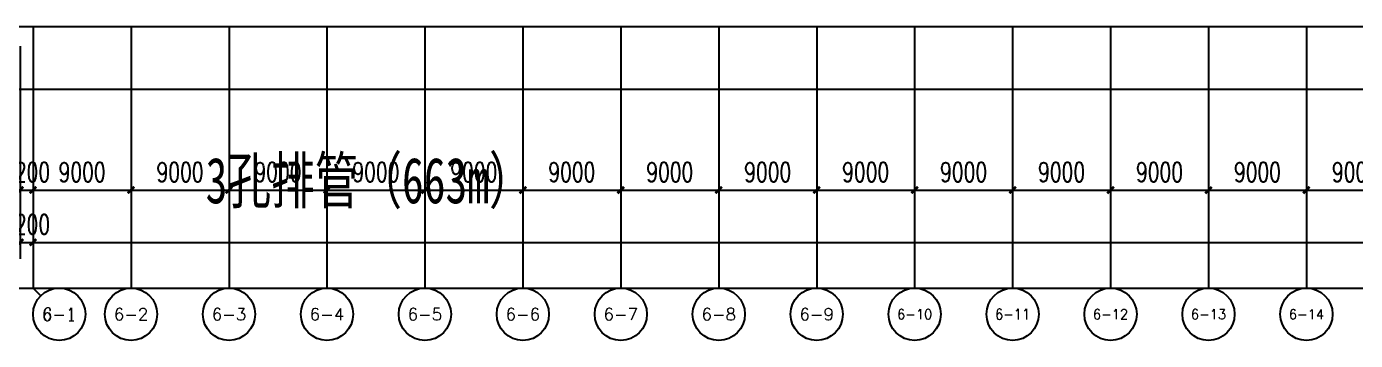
# Model space of a CAD drawing. Header units: millimetres. Extents: x 1218 to 2690, y 1163 to 1758.
# Drawn here: x 2083 to 2205.1, y 1307.3 to 1336.1 of the extents above; entities that cross this region are included whole.
import ezdxf
from ezdxf.enums import TextEntityAlignment as Align

# ---------------------------------------------------------------- set-up
doc = ezdxf.new("R2010")
doc.units = ezdxf.units.MM
for name, color, linetype in [('AXIS', 3, 'Continuous'), ('AXIS_TEXT', 7, 'Continuous'), ('PUB_DIM', 3, 'Continuous'), ('WALL', 9, 'Continuous'), ('文字', 7, 'Continuous'), ('电缆通道', 7, 'ByLayer')]:
    doc.layers.add(name, color=color, linetype=linetype)
doc.styles.add('_TCH_AXIS', font='COMPLEX', dxfattribs={"bigfont": 'GBCBIG'})
doc.styles.add('_TCH_DIM_T3', font='SIMPLEX', dxfattribs={"width": 0.705882, "bigfont": 'GBCBIG'})
doc.styles.add('COMPLEX', font='COMPLEX')
doc.styles.add('宋体', font='', dxfattribs={"width": 0.7, "height": 100})
doc.styles.get('宋体').set_extended_font_data('SimSun')
doc.dimstyles.new('_TCH_ARCH&&600', dxfattribs={"dimtxt": 1785, "dimasz": 600, "dimexe": 1500, "dimexo": 1800, "dimgap": 757.5, "dimtad": 1, "dimdec": 0, "dimtxsty": '_TCH_DIM_T3', "dimblk": 'ARCHTICK', "dimcen": 2.5, "dimclrt": 7, "dimazin": 2, "dimtfac": 1, "dimtdec": 0, "dimtix": 1, "dimtmove": 2, "dimatfit": 3})

# ---------------------------------------------------------------- blocks, each defined once
blk = doc.blocks.new('_ArchTick')
at = {"color": 0, "linetype": 'ByBlock', "const_width": 0.4}
blk.add_lwpolyline([(-0.5, -0.5), (0.5, 0.5)], dxfattribs=at)
blk = doc.blocks.new('*D368')
at = {"layer": 'AXIS', "color": 0, "lineweight": -2, "transparency": 16777216}
for p, q in [((876160, 1863304), (876160, 1843804)), ((1182160, 1863304), (1182160, 1843804)), ((876160, 1845304), (1182160, 1845304))]:
    blk.add_line(p, q, dxfattribs=at)
at = {"layer": 'Defpoints', "color": 0, "transparency": 16777216}
for p in [(876160, 1865104), (1182160, 1865104), (1182160, 1845304)]:
    blk.add_point(p, dxfattribs=at)
at = {"layer": 'AXIS', "color": 0, "lineweight": -2, "transparency": 16777216, "xscale": 600, "yscale": 600, "zscale": 600, "rotation": 180}
blk.add_blockref('_ArchTick', (876160, 1845304), dxfattribs=at)
at = {"layer": 'AXIS', "color": 0, "lineweight": -2, "transparency": 16777216, "xscale": 600, "yscale": 600, "zscale": 600}
blk.add_blockref('_ArchTick', (1182160, 1845304), dxfattribs=at)
at = {"layer": 'AXIS', "color": 7, "transparency": 16777216, "insert": (1029160, 1846954), "char_height": 1785, "attachment_point": 5, "style": '_TCH_DIM_T3'}
blk.add_mtext('\\A1;306000', dxfattribs=at)
blk = doc.blocks.new('*D369')
at = {"layer": 'AXIS', "color": 0, "lineweight": -2, "transparency": 16777216}
for p, q in [((876160, 1863304), (876160, 1848604)), ((885160, 1863304), (885160, 1848604)), ((876160, 1850104), (885160, 1850104))]:
    blk.add_line(p, q, dxfattribs=at)
at = {"layer": 'Defpoints', "color": 0, "transparency": 16777216}
for p in [(876160, 1865104), (885160, 1865104), (885160, 1850104)]:
    blk.add_point(p, dxfattribs=at)
at = {"layer": 'AXIS', "color": 0, "lineweight": -2, "transparency": 16777216, "xscale": 600, "yscale": 600, "zscale": 600, "rotation": 180}
blk.add_blockref('_ArchTick', (876160, 1850104), dxfattribs=at)
at = {"layer": 'AXIS', "color": 0, "lineweight": -2, "transparency": 16777216, "xscale": 600, "yscale": 600, "zscale": 600}
blk.add_blockref('_ArchTick', (885160, 1850104), dxfattribs=at)
at = {"layer": 'AXIS', "color": 7, "transparency": 16777216, "insert": (880660, 1851754), "char_height": 1785, "attachment_point": 5, "style": '_TCH_DIM_T3'}
blk.add_mtext('\\A1;9000', dxfattribs=at)
blk = doc.blocks.new('*D370')
at = {"layer": 'AXIS', "color": 0, "lineweight": -2, "transparency": 16777216}
for p, q in [((885160, 1863304), (885160, 1848604)), ((894160, 1863304), (894160, 1848604)), ((885160, 1850104), (894160, 1850104))]:
    blk.add_line(p, q, dxfattribs=at)
at = {"layer": 'Defpoints', "color": 0, "transparency": 16777216}
for p in [(885160, 1865104), (894160, 1865104), (894160, 1850104)]:
    blk.add_point(p, dxfattribs=at)
at = {"layer": 'AXIS', "color": 0, "lineweight": -2, "transparency": 16777216, "xscale": 600, "yscale": 600, "zscale": 600, "rotation": 180}
blk.add_blockref('_ArchTick', (885160, 1850104), dxfattribs=at)
at = {"layer": 'AXIS', "color": 0, "lineweight": -2, "transparency": 16777216, "xscale": 600, "yscale": 600, "zscale": 600}
blk.add_blockref('_ArchTick', (894160, 1850104), dxfattribs=at)
at = {"layer": 'AXIS', "color": 7, "transparency": 16777216, "insert": (889660, 1851754), "char_height": 1785, "attachment_point": 5, "style": '_TCH_DIM_T3'}
blk.add_mtext('\\A1;9000', dxfattribs=at)
blk = doc.blocks.new('*D371')
at = {"layer": 'AXIS', "color": 0, "lineweight": -2, "transparency": 16777216}
for p, q in [((894160, 1863304), (894160, 1848604)), ((903160, 1863304), (903160, 1848604)), ((894160, 1850104), (903160, 1850104))]:
    blk.add_line(p, q, dxfattribs=at)
at = {"layer": 'Defpoints', "color": 0, "transparency": 16777216}
for p in [(894160, 1865104), (903160, 1865104), (903160, 1850104)]:
    blk.add_point(p, dxfattribs=at)
at = {"layer": 'AXIS', "color": 0, "lineweight": -2, "transparency": 16777216, "xscale": 600, "yscale": 600, "zscale": 600, "rotation": 180}
blk.add_blockref('_ArchTick', (894160, 1850104), dxfattribs=at)
at = {"layer": 'AXIS', "color": 0, "lineweight": -2, "transparency": 16777216, "xscale": 600, "yscale": 600, "zscale": 600}
blk.add_blockref('_ArchTick', (903160, 1850104), dxfattribs=at)
at = {"layer": 'AXIS', "color": 7, "transparency": 16777216, "insert": (898660, 1851754), "char_height": 1785, "attachment_point": 5, "style": '_TCH_DIM_T3'}
blk.add_mtext('\\A1;9000', dxfattribs=at)
blk = doc.blocks.new('*D372')
at = {"layer": 'AXIS', "color": 0, "lineweight": -2, "transparency": 16777216}
for p, q in [((903160, 1863304), (903160, 1848604)), ((912160, 1863304), (912160, 1848604)), ((903160, 1850104), (912160, 1850104))]:
    blk.add_line(p, q, dxfattribs=at)
at = {"layer": 'Defpoints', "color": 0, "transparency": 16777216}
for p in [(903160, 1865104), (912160, 1865104), (912160, 1850104)]:
    blk.add_point(p, dxfattribs=at)
at = {"layer": 'AXIS', "color": 0, "lineweight": -2, "transparency": 16777216, "xscale": 600, "yscale": 600, "zscale": 600, "rotation": 180}
blk.add_blockref('_ArchTick', (903160, 1850104), dxfattribs=at)
at = {"layer": 'AXIS', "color": 0, "lineweight": -2, "transparency": 16777216, "xscale": 600, "yscale": 600, "zscale": 600}
blk.add_blockref('_ArchTick', (912160, 1850104), dxfattribs=at)
at = {"layer": 'AXIS', "color": 7, "transparency": 16777216, "insert": (907660, 1851754), "char_height": 1785, "attachment_point": 5, "style": '_TCH_DIM_T3'}
blk.add_mtext('\\A1;9000', dxfattribs=at)
blk = doc.blocks.new('*D373')
at = {"layer": 'AXIS', "color": 0, "lineweight": -2, "transparency": 16777216}
for p, q in [((912160, 1863304), (912160, 1848604)), ((921160, 1863304), (921160, 1848604)), ((912160, 1850104), (921160, 1850104))]:
    blk.add_line(p, q, dxfattribs=at)
at = {"layer": 'Defpoints', "color": 0, "transparency": 16777216}
for p in [(912160, 1865104), (921160, 1865104), (921160, 1850104)]:
    blk.add_point(p, dxfattribs=at)
at = {"layer": 'AXIS', "color": 0, "lineweight": -2, "transparency": 16777216, "xscale": 600, "yscale": 600, "zscale": 600, "rotation": 180}
blk.add_blockref('_ArchTick', (912160, 1850104), dxfattribs=at)
at = {"layer": 'AXIS', "color": 0, "lineweight": -2, "transparency": 16777216, "xscale": 600, "yscale": 600, "zscale": 600}
blk.add_blockref('_ArchTick', (921160, 1850104), dxfattribs=at)
at = {"layer": 'AXIS', "color": 7, "transparency": 16777216, "insert": (916660, 1851754), "char_height": 1785, "attachment_point": 5, "style": '_TCH_DIM_T3'}
blk.add_mtext('\\A1;9000', dxfattribs=at)
blk = doc.blocks.new('*D374')
at = {"layer": 'AXIS', "color": 0, "lineweight": -2, "transparency": 16777216}
for p, q in [((921160, 1863304), (921160, 1848604)), ((930160, 1863304), (930160, 1848604)), ((921160, 1850104), (930160, 1850104))]:
    blk.add_line(p, q, dxfattribs=at)
at = {"layer": 'Defpoints', "color": 0, "transparency": 16777216}
for p in [(921160, 1865104), (930160, 1865104), (930160, 1850104)]:
    blk.add_point(p, dxfattribs=at)
at = {"layer": 'AXIS', "color": 0, "lineweight": -2, "transparency": 16777216, "xscale": 600, "yscale": 600, "zscale": 600, "rotation": 180}
blk.add_blockref('_ArchTick', (921160, 1850104), dxfattribs=at)
at = {"layer": 'AXIS', "color": 0, "lineweight": -2, "transparency": 16777216, "xscale": 600, "yscale": 600, "zscale": 600}
blk.add_blockref('_ArchTick', (930160, 1850104), dxfattribs=at)
at = {"layer": 'AXIS', "color": 7, "transparency": 16777216, "insert": (925660, 1851754), "char_height": 1785, "attachment_point": 5, "style": '_TCH_DIM_T3'}
blk.add_mtext('\\A1;9000', dxfattribs=at)
blk = doc.blocks.new('*D375')
at = {"layer": 'AXIS', "color": 0, "lineweight": -2, "transparency": 16777216}
for p, q in [((930160, 1863304), (930160, 1848604)), ((939160, 1863304), (939160, 1848604)), ((930160, 1850104), (939160, 1850104))]:
    blk.add_line(p, q, dxfattribs=at)
at = {"layer": 'Defpoints', "color": 0, "transparency": 16777216}
for p in [(930160, 1865104), (939160, 1865104), (939160, 1850104)]:
    blk.add_point(p, dxfattribs=at)
at = {"layer": 'AXIS', "color": 0, "lineweight": -2, "transparency": 16777216, "xscale": 600, "yscale": 600, "zscale": 600, "rotation": 180}
blk.add_blockref('_ArchTick', (930160, 1850104), dxfattribs=at)
at = {"layer": 'AXIS', "color": 0, "lineweight": -2, "transparency": 16777216, "xscale": 600, "yscale": 600, "zscale": 600}
blk.add_blockref('_ArchTick', (939160, 1850104), dxfattribs=at)
at = {"layer": 'AXIS', "color": 7, "transparency": 16777216, "insert": (934660, 1851754), "char_height": 1785, "attachment_point": 5, "style": '_TCH_DIM_T3'}
blk.add_mtext('\\A1;9000', dxfattribs=at)
blk = doc.blocks.new('*D44')
at = {"layer": 'AXIS', "color": 0, "lineweight": -2, "transparency": 16777216}
for p, q in [((939160, 1863304), (939160, 1848604)), ((948160, 1863304), (948160, 1848604)), ((939160, 1850104), (948160, 1850104))]:
    blk.add_line(p, q, dxfattribs=at)
at = {"layer": 'Defpoints', "color": 0, "transparency": 16777216}
for p in [(939160, 1865104), (948160, 1865104), (948160, 1850104)]:
    blk.add_point(p, dxfattribs=at)
at = {"layer": 'AXIS', "color": 0, "lineweight": -2, "transparency": 16777216, "xscale": 600, "yscale": 600, "zscale": 600, "rotation": 180}
blk.add_blockref('_ArchTick', (939160, 1850104), dxfattribs=at)
at = {"layer": 'AXIS', "color": 0, "lineweight": -2, "transparency": 16777216, "xscale": 600, "yscale": 600, "zscale": 600}
blk.add_blockref('_ArchTick', (948160, 1850104), dxfattribs=at)
at = {"layer": 'AXIS', "color": 7, "transparency": 16777216, "insert": (943660, 1851754), "char_height": 1785, "attachment_point": 5, "style": '_TCH_DIM_T3'}
blk.add_mtext('\\A1;9000', dxfattribs=at)
blk = doc.blocks.new('*D45')
at = {"layer": 'AXIS', "color": 0, "lineweight": -2, "transparency": 16777216}
for p, q in [((948160, 1863304), (948160, 1848604)), ((957160, 1863304), (957160, 1848604)), ((948160, 1850104), (957160, 1850104))]:
    blk.add_line(p, q, dxfattribs=at)
at = {"layer": 'Defpoints', "color": 0, "transparency": 16777216}
for p in [(948160, 1865104), (957160, 1865104), (957160, 1850104)]:
    blk.add_point(p, dxfattribs=at)
at = {"layer": 'AXIS', "color": 0, "lineweight": -2, "transparency": 16777216, "xscale": 600, "yscale": 600, "zscale": 600, "rotation": 180}
blk.add_blockref('_ArchTick', (948160, 1850104), dxfattribs=at)
at = {"layer": 'AXIS', "color": 0, "lineweight": -2, "transparency": 16777216, "xscale": 600, "yscale": 600, "zscale": 600}
blk.add_blockref('_ArchTick', (957160, 1850104), dxfattribs=at)
at = {"layer": 'AXIS', "color": 7, "transparency": 16777216, "insert": (952660, 1851754), "char_height": 1785, "attachment_point": 5, "style": '_TCH_DIM_T3'}
blk.add_mtext('\\A1;9000', dxfattribs=at)
blk = doc.blocks.new('*D46')
at = {"layer": 'AXIS', "color": 0, "lineweight": -2, "transparency": 16777216}
for p, q in [((957160, 1863304), (957160, 1848604)), ((966160, 1863304), (966160, 1848604)), ((957160, 1850104), (966160, 1850104))]:
    blk.add_line(p, q, dxfattribs=at)
at = {"layer": 'Defpoints', "color": 0, "transparency": 16777216}
for p in [(957160, 1865104), (966160, 1865104), (966160, 1850104)]:
    blk.add_point(p, dxfattribs=at)
at = {"layer": 'AXIS', "color": 0, "lineweight": -2, "transparency": 16777216, "xscale": 600, "yscale": 600, "zscale": 600, "rotation": 180}
blk.add_blockref('_ArchTick', (957160, 1850104), dxfattribs=at)
at = {"layer": 'AXIS', "color": 0, "lineweight": -2, "transparency": 16777216, "xscale": 600, "yscale": 600, "zscale": 600}
blk.add_blockref('_ArchTick', (966160, 1850104), dxfattribs=at)
at = {"layer": 'AXIS', "color": 7, "transparency": 16777216, "insert": (961660, 1851754), "char_height": 1785, "attachment_point": 5, "style": '_TCH_DIM_T3'}
blk.add_mtext('\\A1;9000', dxfattribs=at)
blk = doc.blocks.new('*D47')
at = {"layer": 'AXIS', "color": 0, "lineweight": -2, "transparency": 16777216}
for p, q in [((966160, 1863304), (966160, 1848604)), ((975160, 1863304), (975160, 1848604)), ((966160, 1850104), (975160, 1850104))]:
    blk.add_line(p, q, dxfattribs=at)
at = {"layer": 'Defpoints', "color": 0, "transparency": 16777216}
for p in [(966160, 1865104), (975160, 1865104), (975160, 1850104)]:
    blk.add_point(p, dxfattribs=at)
at = {"layer": 'AXIS', "color": 0, "lineweight": -2, "transparency": 16777216, "xscale": 600, "yscale": 600, "zscale": 600, "rotation": 180}
blk.add_blockref('_ArchTick', (966160, 1850104), dxfattribs=at)
at = {"layer": 'AXIS', "color": 0, "lineweight": -2, "transparency": 16777216, "xscale": 600, "yscale": 600, "zscale": 600}
blk.add_blockref('_ArchTick', (975160, 1850104), dxfattribs=at)
at = {"layer": 'AXIS', "color": 7, "transparency": 16777216, "insert": (970660, 1851754), "char_height": 1785, "attachment_point": 5, "style": '_TCH_DIM_T3'}
blk.add_mtext('\\A1;9000', dxfattribs=at)
blk = doc.blocks.new('*D48')
at = {"layer": 'AXIS', "color": 0, "lineweight": -2, "transparency": 16777216}
for p, q in [((975160, 1863304), (975160, 1848604)), ((984160, 1863304), (984160, 1848604)), ((975160, 1850104), (984160, 1850104))]:
    blk.add_line(p, q, dxfattribs=at)
at = {"layer": 'Defpoints', "color": 0, "transparency": 16777216}
for p in [(975160, 1865104), (984160, 1865104), (984160, 1850104)]:
    blk.add_point(p, dxfattribs=at)
at = {"layer": 'AXIS', "color": 0, "lineweight": -2, "transparency": 16777216, "xscale": 600, "yscale": 600, "zscale": 600, "rotation": 180}
blk.add_blockref('_ArchTick', (975160, 1850104), dxfattribs=at)
at = {"layer": 'AXIS', "color": 0, "lineweight": -2, "transparency": 16777216, "xscale": 600, "yscale": 600, "zscale": 600}
blk.add_blockref('_ArchTick', (984160, 1850104), dxfattribs=at)
at = {"layer": 'AXIS', "color": 7, "transparency": 16777216, "insert": (979660, 1851754), "char_height": 1785, "attachment_point": 5, "style": '_TCH_DIM_T3'}
blk.add_mtext('\\A1;9000', dxfattribs=at)
blk = doc.blocks.new('*D49')
at = {"layer": 'AXIS', "color": 0, "lineweight": -2, "transparency": 16777216}
for p, q in [((984160, 1863304), (984160, 1848604)), ((993160, 1863304), (993160, 1848604)), ((984160, 1850104), (993160, 1850104))]:
    blk.add_line(p, q, dxfattribs=at)
at = {"layer": 'Defpoints', "color": 0, "transparency": 16777216}
for p in [(984160, 1865104), (993160, 1865104), (993160, 1850104)]:
    blk.add_point(p, dxfattribs=at)
at = {"layer": 'AXIS', "color": 0, "lineweight": -2, "transparency": 16777216, "xscale": 600, "yscale": 600, "zscale": 600, "rotation": 180}
blk.add_blockref('_ArchTick', (984160, 1850104), dxfattribs=at)
at = {"layer": 'AXIS', "color": 0, "lineweight": -2, "transparency": 16777216, "xscale": 600, "yscale": 600, "zscale": 600}
blk.add_blockref('_ArchTick', (993160, 1850104), dxfattribs=at)
at = {"layer": 'AXIS', "color": 7, "transparency": 16777216, "insert": (988660, 1851754), "char_height": 1785, "attachment_point": 5, "style": '_TCH_DIM_T3'}
blk.add_mtext('\\A1;9000', dxfattribs=at)
blk = doc.blocks.new('*D50')
at = {"layer": 'AXIS', "color": 0, "lineweight": -2, "transparency": 16777216}
for p, q in [((993160, 1863304), (993160, 1848604)), ((1002160, 1863304), (1002160, 1848604)), ((993160, 1850104), (1002160, 1850104))]:
    blk.add_line(p, q, dxfattribs=at)
at = {"layer": 'Defpoints', "color": 0, "transparency": 16777216}
for p in [(993160, 1865104), (1002160, 1865104), (1002160, 1850104)]:
    blk.add_point(p, dxfattribs=at)
at = {"layer": 'AXIS', "color": 0, "lineweight": -2, "transparency": 16777216, "xscale": 600, "yscale": 600, "zscale": 600, "rotation": 180}
blk.add_blockref('_ArchTick', (993160, 1850104), dxfattribs=at)
at = {"layer": 'AXIS', "color": 0, "lineweight": -2, "transparency": 16777216, "xscale": 600, "yscale": 600, "zscale": 600}
blk.add_blockref('_ArchTick', (1002160, 1850104), dxfattribs=at)
at = {"layer": 'AXIS', "color": 7, "transparency": 16777216, "insert": (997660, 1851754), "char_height": 1785, "attachment_point": 5, "style": '_TCH_DIM_T3'}
blk.add_mtext('\\A1;9000', dxfattribs=at)
blk = doc.blocks.new('*D132')
at = {"layer": 'Defpoints', "color": 0, "transparency": 16777216}
for p in [(874960, 1865104), (876160, 1865104), (876160, 1850104)]:
    blk.add_point(p, dxfattribs=at)
at = {"layer": 'PUB_DIM', "color": 0, "lineweight": -2, "transparency": 16777216}
for p, q in [((874960, 1863304), (874960, 1848604)), ((876160, 1863304), (876160, 1848604)), ((874960, 1850104), (874360, 1850104)), ((874960, 1850104), (876160, 1850104)), ((876160, 1850104), (876760, 1850104))]:
    blk.add_line(p, q, dxfattribs=at)
at = {"layer": 'PUB_DIM', "color": 0, "lineweight": -2, "transparency": 16777216, "xscale": 600, "yscale": 600, "zscale": 600}
blk.add_blockref('_ArchTick', (874960, 1850104), dxfattribs=at)
at = {"layer": 'PUB_DIM', "color": 0, "lineweight": -2, "transparency": 16777216, "xscale": 600, "yscale": 600, "zscale": 600, "rotation": 180}
blk.add_blockref('_ArchTick', (876160, 1850104), dxfattribs=at)
at = {"layer": 'PUB_DIM', "color": 7, "transparency": 16777216, "insert": (875560, 1851754), "char_height": 1785, "attachment_point": 5, "style": '_TCH_DIM_T3'}
blk.add_mtext('\\A1;1200', dxfattribs=at)
blk = doc.blocks.new('*D133')
at = {"layer": 'Defpoints', "color": 0, "transparency": 16777216}
for p in [(874960, 1865104), (876160, 1865104), (876160, 1845304)]:
    blk.add_point(p, dxfattribs=at)
at = {"layer": 'PUB_DIM', "color": 0, "lineweight": -2, "transparency": 16777216}
for p, q in [((874960, 1863304), (874960, 1843804)), ((876160, 1863304), (876160, 1843804)), ((874960, 1845304), (874360, 1845304)), ((874960, 1845304), (876160, 1845304)), ((876160, 1845304), (876760, 1845304))]:
    blk.add_line(p, q, dxfattribs=at)
at = {"layer": 'PUB_DIM', "color": 0, "lineweight": -2, "transparency": 16777216, "xscale": 600, "yscale": 600, "zscale": 600}
blk.add_blockref('_ArchTick', (874960, 1845304), dxfattribs=at)
at = {"layer": 'PUB_DIM', "color": 0, "lineweight": -2, "transparency": 16777216, "xscale": 600, "yscale": 600, "zscale": 600, "rotation": 180}
blk.add_blockref('_ArchTick', (876160, 1845304), dxfattribs=at)
at = {"layer": 'PUB_DIM', "color": 7, "transparency": 16777216, "insert": (875560, 1846954), "char_height": 1785, "attachment_point": 5, "style": '_TCH_DIM_T3'}
blk.add_mtext('\\A1;1200', dxfattribs=at)
blk = doc.blocks.new('*D152')
at = {"layer": 'Defpoints', "color": 0, "transparency": 16777216}
for p in [(78160, 1865104), (1243360, 1865104), (1243360, 1841104)]:
    blk.add_point(p, dxfattribs=at)
at = {"layer": 'PUB_DIM', "color": 0, "lineweight": -2, "transparency": 16777216}
for p, q in [((78160, 1863304), (78160, 1839604)), ((1243360, 1863304), (1243360, 1839604)), ((78160, 1841104), (1243360, 1841104))]:
    blk.add_line(p, q, dxfattribs=at)
at = {"layer": 'PUB_DIM', "color": 0, "lineweight": -2, "transparency": 16777216, "xscale": 600, "yscale": 600, "zscale": 600, "rotation": 180}
blk.add_blockref('_ArchTick', (78160, 1841104), dxfattribs=at)
at = {"layer": 'PUB_DIM', "color": 0, "lineweight": -2, "transparency": 16777216, "xscale": 600, "yscale": 600, "zscale": 600}
blk.add_blockref('_ArchTick', (1243360, 1841104), dxfattribs=at)
at = {"layer": 'PUB_DIM', "color": 7, "transparency": 16777216, "insert": (660760, 1842754), "char_height": 1785, "attachment_point": 5, "style": '_TCH_DIM_T3'}
blk.add_mtext('\\A1;1165200', dxfattribs=at)
blk = doc.blocks.new('_AXISO')
blk.add_circle((0, 0), 0.5)
at = {"layer": 'AXIS_TEXT', "style": 'COMPLEX', "width": 1.041667}
blk.add_attdef('A', text='', height=0.56, dxfattribs=at).set_placement((-0.25, -0.28), (0.25, -0.28), align=Align.FIT)
blk = doc.blocks.new('*D483')
at = {"layer": 'AXIS', "color": 0, "lineweight": -2, "transparency": 16777216}
for p, q in [((876160, 1863304), (876160, 1843804)), ((1182160, 1863304), (1182160, 1843804)), ((876160, 1845304), (1182160, 1845304))]:
    blk.add_line(p, q, dxfattribs=at)
at = {"layer": 'Defpoints', "color": 0, "transparency": 16777216}
for p in [(876160, 1865104), (1182160, 1865104), (1182160, 1845304)]:
    blk.add_point(p, dxfattribs=at)
at = {"layer": 'AXIS', "color": 0, "lineweight": -2, "transparency": 16777216, "xscale": 600, "yscale": 600, "zscale": 600, "rotation": 180}
blk.add_blockref('_ArchTick', (876160, 1845304), dxfattribs=at)
at = {"layer": 'AXIS', "color": 0, "lineweight": -2, "transparency": 16777216, "xscale": 600, "yscale": 600, "zscale": 600}
blk.add_blockref('_ArchTick', (1182160, 1845304), dxfattribs=at)
at = {"layer": 'AXIS', "color": 7, "transparency": 16777216, "insert": (1029160, 1846954), "char_height": 1785, "attachment_point": 5, "style": '_TCH_DIM_T3'}
blk.add_mtext('\\A1;306000', dxfattribs=at)
blk = doc.blocks.new('*D484')
at = {"layer": 'AXIS', "color": 0, "lineweight": -2, "transparency": 16777216}
for p, q in [((876160, 1863304), (876160, 1848604)), ((885160, 1863304), (885160, 1848604)), ((876160, 1850104), (885160, 1850104))]:
    blk.add_line(p, q, dxfattribs=at)
at = {"layer": 'Defpoints', "color": 0, "transparency": 16777216}
for p in [(876160, 1865104), (885160, 1865104), (885160, 1850104)]:
    blk.add_point(p, dxfattribs=at)
at = {"layer": 'AXIS', "color": 0, "lineweight": -2, "transparency": 16777216, "xscale": 600, "yscale": 600, "zscale": 600, "rotation": 180}
blk.add_blockref('_ArchTick', (876160, 1850104), dxfattribs=at)
at = {"layer": 'AXIS', "color": 0, "lineweight": -2, "transparency": 16777216, "xscale": 600, "yscale": 600, "zscale": 600}
blk.add_blockref('_ArchTick', (885160, 1850104), dxfattribs=at)
at = {"layer": 'AXIS', "color": 7, "transparency": 16777216, "insert": (880660, 1851754), "char_height": 1785, "attachment_point": 5, "style": '_TCH_DIM_T3'}
blk.add_mtext('\\A1;9000', dxfattribs=at)
blk = doc.blocks.new('*D485')
at = {"layer": 'AXIS', "color": 0, "lineweight": -2, "transparency": 16777216}
for p, q in [((885160, 1863304), (885160, 1848604)), ((894160, 1863304), (894160, 1848604)), ((885160, 1850104), (894160, 1850104))]:
    blk.add_line(p, q, dxfattribs=at)
at = {"layer": 'Defpoints', "color": 0, "transparency": 16777216}
for p in [(885160, 1865104), (894160, 1865104), (894160, 1850104)]:
    blk.add_point(p, dxfattribs=at)
at = {"layer": 'AXIS', "color": 0, "lineweight": -2, "transparency": 16777216, "xscale": 600, "yscale": 600, "zscale": 600, "rotation": 180}
blk.add_blockref('_ArchTick', (885160, 1850104), dxfattribs=at)
at = {"layer": 'AXIS', "color": 0, "lineweight": -2, "transparency": 16777216, "xscale": 600, "yscale": 600, "zscale": 600}
blk.add_blockref('_ArchTick', (894160, 1850104), dxfattribs=at)
at = {"layer": 'AXIS', "color": 7, "transparency": 16777216, "insert": (889660, 1851754), "char_height": 1785, "attachment_point": 5, "style": '_TCH_DIM_T3'}
blk.add_mtext('\\A1;9000', dxfattribs=at)
blk = doc.blocks.new('*D486')
at = {"layer": 'AXIS', "color": 0, "lineweight": -2, "transparency": 16777216}
for p, q in [((894160, 1863304), (894160, 1848604)), ((903160, 1863304), (903160, 1848604)), ((894160, 1850104), (903160, 1850104))]:
    blk.add_line(p, q, dxfattribs=at)
at = {"layer": 'Defpoints', "color": 0, "transparency": 16777216}
for p in [(894160, 1865104), (903160, 1865104), (903160, 1850104)]:
    blk.add_point(p, dxfattribs=at)
at = {"layer": 'AXIS', "color": 0, "lineweight": -2, "transparency": 16777216, "xscale": 600, "yscale": 600, "zscale": 600, "rotation": 180}
blk.add_blockref('_ArchTick', (894160, 1850104), dxfattribs=at)
at = {"layer": 'AXIS', "color": 0, "lineweight": -2, "transparency": 16777216, "xscale": 600, "yscale": 600, "zscale": 600}
blk.add_blockref('_ArchTick', (903160, 1850104), dxfattribs=at)
at = {"layer": 'AXIS', "color": 7, "transparency": 16777216, "insert": (898660, 1851754), "char_height": 1785, "attachment_point": 5, "style": '_TCH_DIM_T3'}
blk.add_mtext('\\A1;9000', dxfattribs=at)
blk = doc.blocks.new('*D487')
at = {"layer": 'AXIS', "color": 0, "lineweight": -2, "transparency": 16777216}
for p, q in [((903160, 1863304), (903160, 1848604)), ((912160, 1863304), (912160, 1848604)), ((903160, 1850104), (912160, 1850104))]:
    blk.add_line(p, q, dxfattribs=at)
at = {"layer": 'Defpoints', "color": 0, "transparency": 16777216}
for p in [(903160, 1865104), (912160, 1865104), (912160, 1850104)]:
    blk.add_point(p, dxfattribs=at)
at = {"layer": 'AXIS', "color": 0, "lineweight": -2, "transparency": 16777216, "xscale": 600, "yscale": 600, "zscale": 600, "rotation": 180}
blk.add_blockref('_ArchTick', (903160, 1850104), dxfattribs=at)
at = {"layer": 'AXIS', "color": 0, "lineweight": -2, "transparency": 16777216, "xscale": 600, "yscale": 600, "zscale": 600}
blk.add_blockref('_ArchTick', (912160, 1850104), dxfattribs=at)
at = {"layer": 'AXIS', "color": 7, "transparency": 16777216, "insert": (907660, 1851754), "char_height": 1785, "attachment_point": 5, "style": '_TCH_DIM_T3'}
blk.add_mtext('\\A1;9000', dxfattribs=at)
blk = doc.blocks.new('*D488')
at = {"layer": 'AXIS', "color": 0, "lineweight": -2, "transparency": 16777216}
for p, q in [((912160, 1863304), (912160, 1848604)), ((921160, 1863304), (921160, 1848604)), ((912160, 1850104), (921160, 1850104))]:
    blk.add_line(p, q, dxfattribs=at)
at = {"layer": 'Defpoints', "color": 0, "transparency": 16777216}
for p in [(912160, 1865104), (921160, 1865104), (921160, 1850104)]:
    blk.add_point(p, dxfattribs=at)
at = {"layer": 'AXIS', "color": 0, "lineweight": -2, "transparency": 16777216, "xscale": 600, "yscale": 600, "zscale": 600, "rotation": 180}
blk.add_blockref('_ArchTick', (912160, 1850104), dxfattribs=at)
at = {"layer": 'AXIS', "color": 0, "lineweight": -2, "transparency": 16777216, "xscale": 600, "yscale": 600, "zscale": 600}
blk.add_blockref('_ArchTick', (921160, 1850104), dxfattribs=at)
at = {"layer": 'AXIS', "color": 7, "transparency": 16777216, "insert": (916660, 1851754), "char_height": 1785, "attachment_point": 5, "style": '_TCH_DIM_T3'}
blk.add_mtext('\\A1;9000', dxfattribs=at)
blk = doc.blocks.new('*D489')
at = {"layer": 'AXIS', "color": 0, "lineweight": -2, "transparency": 16777216}
for p, q in [((921160, 1863304), (921160, 1848604)), ((930160, 1863304), (930160, 1848604)), ((921160, 1850104), (930160, 1850104))]:
    blk.add_line(p, q, dxfattribs=at)
at = {"layer": 'Defpoints', "color": 0, "transparency": 16777216}
for p in [(921160, 1865104), (930160, 1865104), (930160, 1850104)]:
    blk.add_point(p, dxfattribs=at)
at = {"layer": 'AXIS', "color": 0, "lineweight": -2, "transparency": 16777216, "xscale": 600, "yscale": 600, "zscale": 600, "rotation": 180}
blk.add_blockref('_ArchTick', (921160, 1850104), dxfattribs=at)
at = {"layer": 'AXIS', "color": 0, "lineweight": -2, "transparency": 16777216, "xscale": 600, "yscale": 600, "zscale": 600}
blk.add_blockref('_ArchTick', (930160, 1850104), dxfattribs=at)
at = {"layer": 'AXIS', "color": 7, "transparency": 16777216, "insert": (925660, 1851754), "char_height": 1785, "attachment_point": 5, "style": '_TCH_DIM_T3'}
blk.add_mtext('\\A1;9000', dxfattribs=at)
blk = doc.blocks.new('*D490')
at = {"layer": 'AXIS', "color": 0, "lineweight": -2, "transparency": 16777216}
for p, q in [((930160, 1863304), (930160, 1848604)), ((939160, 1863304), (939160, 1848604)), ((930160, 1850104), (939160, 1850104))]:
    blk.add_line(p, q, dxfattribs=at)
at = {"layer": 'Defpoints', "color": 0, "transparency": 16777216}
for p in [(930160, 1865104), (939160, 1865104), (939160, 1850104)]:
    blk.add_point(p, dxfattribs=at)
at = {"layer": 'AXIS', "color": 0, "lineweight": -2, "transparency": 16777216, "xscale": 600, "yscale": 600, "zscale": 600, "rotation": 180}
blk.add_blockref('_ArchTick', (930160, 1850104), dxfattribs=at)
at = {"layer": 'AXIS', "color": 0, "lineweight": -2, "transparency": 16777216, "xscale": 600, "yscale": 600, "zscale": 600}
blk.add_blockref('_ArchTick', (939160, 1850104), dxfattribs=at)
at = {"layer": 'AXIS', "color": 7, "transparency": 16777216, "insert": (934660, 1851754), "char_height": 1785, "attachment_point": 5, "style": '_TCH_DIM_T3'}
blk.add_mtext('\\A1;9000', dxfattribs=at)
blk = doc.blocks.new('*D491')
at = {"layer": 'AXIS', "color": 0, "lineweight": -2, "transparency": 16777216}
for p, q in [((939160, 1863304), (939160, 1848604)), ((948160, 1863304), (948160, 1848604)), ((939160, 1850104), (948160, 1850104))]:
    blk.add_line(p, q, dxfattribs=at)
at = {"layer": 'Defpoints', "color": 0, "transparency": 16777216}
for p in [(939160, 1865104), (948160, 1865104), (948160, 1850104)]:
    blk.add_point(p, dxfattribs=at)
at = {"layer": 'AXIS', "color": 0, "lineweight": -2, "transparency": 16777216, "xscale": 600, "yscale": 600, "zscale": 600, "rotation": 180}
blk.add_blockref('_ArchTick', (939160, 1850104), dxfattribs=at)
at = {"layer": 'AXIS', "color": 0, "lineweight": -2, "transparency": 16777216, "xscale": 600, "yscale": 600, "zscale": 600}
blk.add_blockref('_ArchTick', (948160, 1850104), dxfattribs=at)
at = {"layer": 'AXIS', "color": 7, "transparency": 16777216, "insert": (943660, 1851754), "char_height": 1785, "attachment_point": 5, "style": '_TCH_DIM_T3'}
blk.add_mtext('\\A1;9000', dxfattribs=at)
blk = doc.blocks.new('*D492')
at = {"layer": 'AXIS', "color": 0, "lineweight": -2, "transparency": 16777216}
for p, q in [((948160, 1863304), (948160, 1848604)), ((957160, 1863304), (957160, 1848604)), ((948160, 1850104), (957160, 1850104))]:
    blk.add_line(p, q, dxfattribs=at)
at = {"layer": 'Defpoints', "color": 0, "transparency": 16777216}
for p in [(948160, 1865104), (957160, 1865104), (957160, 1850104)]:
    blk.add_point(p, dxfattribs=at)
at = {"layer": 'AXIS', "color": 0, "lineweight": -2, "transparency": 16777216, "xscale": 600, "yscale": 600, "zscale": 600, "rotation": 180}
blk.add_blockref('_ArchTick', (948160, 1850104), dxfattribs=at)
at = {"layer": 'AXIS', "color": 0, "lineweight": -2, "transparency": 16777216, "xscale": 600, "yscale": 600, "zscale": 600}
blk.add_blockref('_ArchTick', (957160, 1850104), dxfattribs=at)
at = {"layer": 'AXIS', "color": 7, "transparency": 16777216, "insert": (952660, 1851754), "char_height": 1785, "attachment_point": 5, "style": '_TCH_DIM_T3'}
blk.add_mtext('\\A1;9000', dxfattribs=at)
blk = doc.blocks.new('*D493')
at = {"layer": 'AXIS', "color": 0, "lineweight": -2, "transparency": 16777216}
for p, q in [((957160, 1863304), (957160, 1848604)), ((966160, 1863304), (966160, 1848604)), ((957160, 1850104), (966160, 1850104))]:
    blk.add_line(p, q, dxfattribs=at)
at = {"layer": 'Defpoints', "color": 0, "transparency": 16777216}
for p in [(957160, 1865104), (966160, 1865104), (966160, 1850104)]:
    blk.add_point(p, dxfattribs=at)
at = {"layer": 'AXIS', "color": 0, "lineweight": -2, "transparency": 16777216, "xscale": 600, "yscale": 600, "zscale": 600, "rotation": 180}
blk.add_blockref('_ArchTick', (957160, 1850104), dxfattribs=at)
at = {"layer": 'AXIS', "color": 0, "lineweight": -2, "transparency": 16777216, "xscale": 600, "yscale": 600, "zscale": 600}
blk.add_blockref('_ArchTick', (966160, 1850104), dxfattribs=at)
at = {"layer": 'AXIS', "color": 7, "transparency": 16777216, "insert": (961660, 1851754), "char_height": 1785, "attachment_point": 5, "style": '_TCH_DIM_T3'}
blk.add_mtext('\\A1;9000', dxfattribs=at)
blk = doc.blocks.new('*D494')
at = {"layer": 'AXIS', "color": 0, "lineweight": -2, "transparency": 16777216}
for p, q in [((966160, 1863304), (966160, 1848604)), ((975160, 1863304), (975160, 1848604)), ((966160, 1850104), (975160, 1850104))]:
    blk.add_line(p, q, dxfattribs=at)
at = {"layer": 'Defpoints', "color": 0, "transparency": 16777216}
for p in [(966160, 1865104), (975160, 1865104), (975160, 1850104)]:
    blk.add_point(p, dxfattribs=at)
at = {"layer": 'AXIS', "color": 0, "lineweight": -2, "transparency": 16777216, "xscale": 600, "yscale": 600, "zscale": 600, "rotation": 180}
blk.add_blockref('_ArchTick', (966160, 1850104), dxfattribs=at)
at = {"layer": 'AXIS', "color": 0, "lineweight": -2, "transparency": 16777216, "xscale": 600, "yscale": 600, "zscale": 600}
blk.add_blockref('_ArchTick', (975160, 1850104), dxfattribs=at)
at = {"layer": 'AXIS', "color": 7, "transparency": 16777216, "insert": (970660, 1851754), "char_height": 1785, "attachment_point": 5, "style": '_TCH_DIM_T3'}
blk.add_mtext('\\A1;9000', dxfattribs=at)
blk = doc.blocks.new('*D495')
at = {"layer": 'AXIS', "color": 0, "lineweight": -2, "transparency": 16777216}
for p, q in [((975160, 1863304), (975160, 1848604)), ((984160, 1863304), (984160, 1848604)), ((975160, 1850104), (984160, 1850104))]:
    blk.add_line(p, q, dxfattribs=at)
at = {"layer": 'Defpoints', "color": 0, "transparency": 16777216}
for p in [(975160, 1865104), (984160, 1865104), (984160, 1850104)]:
    blk.add_point(p, dxfattribs=at)
at = {"layer": 'AXIS', "color": 0, "lineweight": -2, "transparency": 16777216, "xscale": 600, "yscale": 600, "zscale": 600, "rotation": 180}
blk.add_blockref('_ArchTick', (975160, 1850104), dxfattribs=at)
at = {"layer": 'AXIS', "color": 0, "lineweight": -2, "transparency": 16777216, "xscale": 600, "yscale": 600, "zscale": 600}
blk.add_blockref('_ArchTick', (984160, 1850104), dxfattribs=at)
at = {"layer": 'AXIS', "color": 7, "transparency": 16777216, "insert": (979660, 1851754), "char_height": 1785, "attachment_point": 5, "style": '_TCH_DIM_T3'}
blk.add_mtext('\\A1;9000', dxfattribs=at)
blk = doc.blocks.new('*D496')
at = {"layer": 'AXIS', "color": 0, "lineweight": -2, "transparency": 16777216}
for p, q in [((984160, 1863304), (984160, 1848604)), ((993160, 1863304), (993160, 1848604)), ((984160, 1850104), (993160, 1850104))]:
    blk.add_line(p, q, dxfattribs=at)
at = {"layer": 'Defpoints', "color": 0, "transparency": 16777216}
for p in [(984160, 1865104), (993160, 1865104), (993160, 1850104)]:
    blk.add_point(p, dxfattribs=at)
at = {"layer": 'AXIS', "color": 0, "lineweight": -2, "transparency": 16777216, "xscale": 600, "yscale": 600, "zscale": 600, "rotation": 180}
blk.add_blockref('_ArchTick', (984160, 1850104), dxfattribs=at)
at = {"layer": 'AXIS', "color": 0, "lineweight": -2, "transparency": 16777216, "xscale": 600, "yscale": 600, "zscale": 600}
blk.add_blockref('_ArchTick', (993160, 1850104), dxfattribs=at)
at = {"layer": 'AXIS', "color": 7, "transparency": 16777216, "insert": (988660, 1851754), "char_height": 1785, "attachment_point": 5, "style": '_TCH_DIM_T3'}
blk.add_mtext('\\A1;9000', dxfattribs=at)
blk = doc.blocks.new('*D497')
at = {"layer": 'AXIS', "color": 0, "lineweight": -2, "transparency": 16777216}
for p, q in [((993160, 1863304), (993160, 1848604)), ((1002160, 1863304), (1002160, 1848604)), ((993160, 1850104), (1002160, 1850104))]:
    blk.add_line(p, q, dxfattribs=at)
at = {"layer": 'Defpoints', "color": 0, "transparency": 16777216}
for p in [(993160, 1865104), (1002160, 1865104), (1002160, 1850104)]:
    blk.add_point(p, dxfattribs=at)
at = {"layer": 'AXIS', "color": 0, "lineweight": -2, "transparency": 16777216, "xscale": 600, "yscale": 600, "zscale": 600, "rotation": 180}
blk.add_blockref('_ArchTick', (993160, 1850104), dxfattribs=at)
at = {"layer": 'AXIS', "color": 0, "lineweight": -2, "transparency": 16777216, "xscale": 600, "yscale": 600, "zscale": 600}
blk.add_blockref('_ArchTick', (1002160, 1850104), dxfattribs=at)
at = {"layer": 'AXIS', "color": 7, "transparency": 16777216, "insert": (997660, 1851754), "char_height": 1785, "attachment_point": 5, "style": '_TCH_DIM_T3'}
blk.add_mtext('\\A1;9000', dxfattribs=at)
blk = doc.blocks.new('*D549')
at = {"layer": 'Defpoints', "color": 0, "transparency": 16777216}
for p in [(874960, 1865104), (876160, 1865104), (876160, 1850104)]:
    blk.add_point(p, dxfattribs=at)
at = {"layer": 'PUB_DIM', "color": 0, "lineweight": -2, "transparency": 16777216}
for p, q in [((874960, 1863304), (874960, 1848604)), ((876160, 1863304), (876160, 1848604)), ((874960, 1850104), (874360, 1850104)), ((874960, 1850104), (876160, 1850104)), ((876160, 1850104), (876760, 1850104))]:
    blk.add_line(p, q, dxfattribs=at)
at = {"layer": 'PUB_DIM', "color": 0, "lineweight": -2, "transparency": 16777216, "xscale": 600, "yscale": 600, "zscale": 600}
blk.add_blockref('_ArchTick', (874960, 1850104), dxfattribs=at)
at = {"layer": 'PUB_DIM', "color": 0, "lineweight": -2, "transparency": 16777216, "xscale": 600, "yscale": 600, "zscale": 600, "rotation": 180}
blk.add_blockref('_ArchTick', (876160, 1850104), dxfattribs=at)
at = {"layer": 'PUB_DIM', "color": 7, "transparency": 16777216, "insert": (875560, 1851754), "char_height": 1785, "attachment_point": 5, "style": '_TCH_DIM_T3'}
blk.add_mtext('\\A1;1200', dxfattribs=at)
blk = doc.blocks.new('*D550')
at = {"layer": 'Defpoints', "color": 0, "transparency": 16777216}
for p in [(874960, 1865104), (876160, 1865104), (876160, 1845304)]:
    blk.add_point(p, dxfattribs=at)
at = {"layer": 'PUB_DIM', "color": 0, "lineweight": -2, "transparency": 16777216}
for p, q in [((874960, 1863304), (874960, 1843804)), ((876160, 1863304), (876160, 1843804)), ((874960, 1845304), (874360, 1845304)), ((874960, 1845304), (876160, 1845304)), ((876160, 1845304), (876760, 1845304))]:
    blk.add_line(p, q, dxfattribs=at)
at = {"layer": 'PUB_DIM', "color": 0, "lineweight": -2, "transparency": 16777216, "xscale": 600, "yscale": 600, "zscale": 600}
blk.add_blockref('_ArchTick', (874960, 1845304), dxfattribs=at)
at = {"layer": 'PUB_DIM', "color": 0, "lineweight": -2, "transparency": 16777216, "xscale": 600, "yscale": 600, "zscale": 600, "rotation": 180}
blk.add_blockref('_ArchTick', (876160, 1845304), dxfattribs=at)
at = {"layer": 'PUB_DIM', "color": 7, "transparency": 16777216, "insert": (875560, 1846954), "char_height": 1785, "attachment_point": 5, "style": '_TCH_DIM_T3'}
blk.add_mtext('\\A1;1200', dxfattribs=at)
blk = doc.blocks.new('*D569')
at = {"layer": 'Defpoints', "color": 0, "transparency": 16777216}
for p in [(78160, 1865104), (1243360, 1865104), (1243360, 1841104)]:
    blk.add_point(p, dxfattribs=at)
at = {"layer": 'PUB_DIM', "color": 0, "lineweight": -2, "transparency": 16777216}
for p, q in [((78160, 1863304), (78160, 1839604)), ((1243360, 1863304), (1243360, 1839604)), ((78160, 1841104), (1243360, 1841104))]:
    blk.add_line(p, q, dxfattribs=at)
at = {"layer": 'PUB_DIM', "color": 0, "lineweight": -2, "transparency": 16777216, "xscale": 600, "yscale": 600, "zscale": 600, "rotation": 180}
blk.add_blockref('_ArchTick', (78160, 1841104), dxfattribs=at)
at = {"layer": 'PUB_DIM', "color": 0, "lineweight": -2, "transparency": 16777216, "xscale": 600, "yscale": 600, "zscale": 600}
blk.add_blockref('_ArchTick', (1243360, 1841104), dxfattribs=at)
at = {"layer": 'PUB_DIM', "color": 7, "transparency": 16777216, "insert": (660760, 1842754), "char_height": 1785, "attachment_point": 5, "style": '_TCH_DIM_T3'}
blk.add_mtext('\\A1;1165200', dxfattribs=at)
blk = doc.blocks.new('DT1')
at = {"layer": 'AXIS', "color": 252, "true_color": 0x939598}
for p, q in [((876159.9, 1865103.7), (876159.9, 1841103.7)), ((885159.9, 1865103.7), (885159.9, 1841103.7)), ((894159.9, 1865103.7), (894159.9, 1841103.7)), ((903159.9, 1865103.7), (903159.9, 1841103.7)), ((912159.9, 1865103.7), (912159.9, 1841103.7)), ((921159.9, 1865103.7), (921159.9, 1841103.7)), ((930159.9, 1865103.7), (930159.9, 1841103.7)), ((939159.9, 1865103.7), (939159.9, 1841103.7)), ((948159.9, 1865103.7), (948159.9, 1841103.7)), ((957159.9, 1865103.7), (957159.9, 1841103.7)), ((966159.9, 1865103.7), (966159.9, 1841103.7)), ((975159.9, 1865103.7), (975159.9, 1841103.7)), ((984159.9, 1865103.7), (984159.9, 1841103.7)), ((993159.9, 1865103.7), (993159.9, 1841103.7)), ((876862.8, 1840400.8), (876159.9, 1841103.7))]:
    blk.add_line(p, q, dxfattribs=at)
at = {"layer": 'WALL'}
blk.add_line((77859.9, 1865103.7), (1243659.9, 1865103.7), dxfattribs=at)
at = {"layer": 'AXIS', "color": 252, "true_color": 0x939598}
ref = blk.add_blockref('_AXISO', (878559.9, 1838703.7), dxfattribs=dict(at, xscale=4800, yscale=4800, zscale=4800))
ref.add_attrib('A', '6-1', dxfattribs={"layer": 'AXIS_TEXT', "height": 1198.52, "style": '_TCH_AXIS'}).set_placement((876990.4, 1838104.5), (880129.4, 1838104.5), align=Align.FIT)
ref = blk.add_blockref('_AXISO', (885159.9, 1838703.7), dxfattribs=dict(at, xscale=4800, yscale=4800, zscale=4800))
ref.add_attrib('A', '6-2', dxfattribs={"layer": 'AXIS_TEXT', "height": 1109.98, "style": '_TCH_AXIS'}).set_placement((883574.2, 1838148.7), (886745.5, 1838148.7), align=Align.FIT)
ref = blk.add_blockref('_AXISO', (894159.9, 1838703.7), dxfattribs=dict(at, xscale=4800, yscale=4800, zscale=4800))
ref.add_attrib('A', '6-3', dxfattribs={"layer": 'AXIS_TEXT', "height": 1109.98, "style": '_TCH_AXIS'}).set_placement((892574.2, 1838148.7), (895745.5, 1838148.7), align=Align.FIT)
ref = blk.add_blockref('_AXISO', (903159.9, 1838703.7), dxfattribs=dict(at, xscale=4800, yscale=4800, zscale=4800))
ref.add_attrib('A', '6-4', dxfattribs={"layer": 'AXIS_TEXT', "height": 1077.91, "style": '_TCH_AXIS'}).set_placement((901568.7, 1838164.8), (904751.1, 1838164.8), align=Align.FIT)
ref = blk.add_blockref('_AXISO', (912159.9, 1838703.7), dxfattribs=dict(at, xscale=4800, yscale=4800, zscale=4800))
ref.add_attrib('A', '6-5', dxfattribs={"layer": 'AXIS_TEXT', "height": 1109.98, "style": '_TCH_AXIS'}).set_placement((910574.2, 1838148.7), (913745.5, 1838148.7), align=Align.FIT)
ref = blk.add_blockref('_AXISO', (921159.9, 1838703.7), dxfattribs=dict(at, xscale=4800, yscale=4800, zscale=4800))
ref.add_attrib('A', '6-6', dxfattribs={"layer": 'AXIS_TEXT', "height": 1109.98, "style": '_TCH_AXIS'}).set_placement((919574.2, 1838148.7), (922745.5, 1838148.7), align=Align.FIT)
ref = blk.add_blockref('_AXISO', (930159.9, 1838703.7), dxfattribs=dict(at, xscale=4800, yscale=4800, zscale=4800))
ref.add_attrib('A', '6-7', dxfattribs={"layer": 'AXIS_TEXT', "height": 1109.98, "style": '_TCH_AXIS'}).set_placement((928574.2, 1838148.7), (931745.5, 1838148.7), align=Align.FIT)
ref = blk.add_blockref('_AXISO', (939159.9, 1838703.7), dxfattribs=dict(at, xscale=4800, yscale=4800, zscale=4800))
ref.add_attrib('A', '6-8', dxfattribs={"layer": 'AXIS_TEXT', "height": 1109.98, "style": '_TCH_AXIS'}).set_placement((937574.2, 1838148.7), (940745.5, 1838148.7), align=Align.FIT)
ref = blk.add_blockref('_AXISO', (948159.9, 1838703.7), dxfattribs=dict(at, xscale=4800, yscale=4800, zscale=4800))
ref.add_attrib('A', '6-9', dxfattribs={"layer": 'AXIS_TEXT', "height": 1109.98, "style": '_TCH_AXIS'}).set_placement((946574.2, 1838148.7), (949745.5, 1838148.7), align=Align.FIT)
ref = blk.add_blockref('_AXISO', (957159.9, 1838703.7), dxfattribs=dict(at, xscale=4800, yscale=4800, zscale=4800))
ref.add_attrib('A', '6-10', dxfattribs={"layer": 'AXIS_TEXT', "height": 905.96, "style": '_TCH_AXIS'}).set_placement((955542.1, 1838250.7), (958777.6, 1838250.7), align=Align.FIT)
ref = blk.add_blockref('_AXISO', (966159.9, 1838703.7), dxfattribs=dict(at, xscale=4800, yscale=4800, zscale=4800))
ref.add_attrib('A', '6-11', dxfattribs={"layer": 'AXIS_TEXT', "height": 965.49, "style": '_TCH_AXIS'}).set_placement((964550.7, 1838221), (967769, 1838221), align=Align.FIT)
ref = blk.add_blockref('_AXISO', (975159.9, 1838703.7), dxfattribs=dict(at, xscale=4800, yscale=4800, zscale=4800))
ref.add_attrib('A', '6-12', dxfattribs={"layer": 'AXIS_TEXT', "height": 905.96, "style": '_TCH_AXIS'}).set_placement((973542.1, 1838250.7), (976777.6, 1838250.7), align=Align.FIT)
ref = blk.add_blockref('_AXISO', (984159.9, 1838703.7), dxfattribs=dict(at, xscale=4800, yscale=4800, zscale=4800))
ref.add_attrib('A', '6-13', dxfattribs={"layer": 'AXIS_TEXT', "height": 905.96, "style": '_TCH_AXIS'}).set_placement((982542.1, 1838250.7), (985777.6, 1838250.7), align=Align.FIT)
ref = blk.add_blockref('_AXISO', (993159.9, 1838703.7), dxfattribs=dict(at, xscale=4800, yscale=4800, zscale=4800))
ref.add_attrib('A', '6-14', dxfattribs={"layer": 'AXIS_TEXT', "height": 884.07, "style": '_TCH_AXIS'}).set_placement((991539.1, 1838261.7), (994780.7, 1838261.7), align=Align.FIT)
for p1, p2, distance, picture, middle in [((876159.9, 1865103.7), (1182159.9, 1865103.7), -19800, '*D368', (1029159.9, 1846953.7)), ((876159.9, 1865103.7), (885159.9, 1865103.7), -15000, '*D369', (880659.9, 1851753.7)), ((876159.9, 1865103.7), (1182159.9, 1865103.7), -19800, '*D483', (1029159.9, 1846953.7)), ((876159.9, 1865103.7), (885159.9, 1865103.7), -15000, '*D484', (880659.9, 1851753.7)), ((885159.9, 1865103.7), (894159.9, 1865103.7), -15000, '*D370', (889659.9, 1851753.7)), ((885159.9, 1865103.7), (894159.9, 1865103.7), -15000, '*D485', (889659.9, 1851753.7)), ((894159.9, 1865103.7), (903159.9, 1865103.7), -15000, '*D371', (898659.9, 1851753.7)), ((894159.9, 1865103.7), (903159.9, 1865103.7), -15000, '*D486', (898659.9, 1851753.7)), ((903159.9, 1865103.7), (912159.9, 1865103.7), -15000, '*D372', (907659.9, 1851753.7)), ((903159.9, 1865103.7), (912159.9, 1865103.7), -15000, '*D487', (907659.9, 1851753.7)), ((912159.9, 1865103.7), (921159.9, 1865103.7), -15000, '*D373', (916659.9, 1851753.7)), ((912159.9, 1865103.7), (921159.9, 1865103.7), -15000, '*D488', (916659.9, 1851753.7)), ((921159.9, 1865103.7), (930159.9, 1865103.7), -15000, '*D374', (925659.9, 1851753.7)), ((921159.9, 1865103.7), (930159.9, 1865103.7), -15000, '*D489', (925659.9, 1851753.7)), ((930159.9, 1865103.7), (939159.9, 1865103.7), -15000, '*D375', (934659.9, 1851753.7)), ((930159.9, 1865103.7), (939159.9, 1865103.7), -15000, '*D490', (934659.9, 1851753.7)), ((939159.9, 1865103.7), (948159.9, 1865103.7), -15000, '*D44', (943659.9, 1851753.7)), ((939159.9, 1865103.7), (948159.9, 1865103.7), -15000, '*D491', (943659.9, 1851753.7)), ((948159.9, 1865103.7), (957159.9, 1865103.7), -15000, '*D45', (952659.9, 1851753.7)), ((948159.9, 1865103.7), (957159.9, 1865103.7), -15000, '*D492', (952659.9, 1851753.7)), ((957159.9, 1865103.7), (966159.9, 1865103.7), -15000, '*D46', (961659.9, 1851753.7)), ((957159.9, 1865103.7), (966159.9, 1865103.7), -15000, '*D493', (961659.9, 1851753.7)), ((966159.9, 1865103.7), (975159.9, 1865103.7), -15000, '*D47', (970659.9, 1851753.7)), ((966159.9, 1865103.7), (975159.9, 1865103.7), -15000, '*D494', (970659.9, 1851753.7)), ((975159.9, 1865103.7), (984159.9, 1865103.7), -15000, '*D48', (979659.9, 1851753.7)), ((975159.9, 1865103.7), (984159.9, 1865103.7), -15000, '*D495', (979659.9, 1851753.7)), ((984159.9, 1865103.7), (993159.9, 1865103.7), -15000, '*D49', (988659.9, 1851753.7)), ((984159.9, 1865103.7), (993159.9, 1865103.7), -15000, '*D496', (988659.9, 1851753.7)), ((993159.9, 1865103.7), (1002159.9, 1865103.7), -15000, '*D50', (997659.9, 1851753.7)), ((993159.9, 1865103.7), (1002159.9, 1865103.7), -15000, '*D497', (997659.9, 1851753.7))]:
    dim = blk.add_aligned_dim(p1=p1, p2=p2, distance=distance, dimstyle='_TCH_ARCH&&600', dxfattribs=at)
    dim.commit()
    dim.dimension.update_dxf_attribs({"geometry": picture, "text_midpoint": middle})
at = {"layer": 'PUB_DIM', "color": 252, "true_color": 0x939598}
for p1, p2, distance, picture, middle in [((78159.9, 1865103.7), (1243359.9, 1865103.7), -24000, '*D152', (660759.9, 1842753.7)), ((78159.9, 1865103.7), (1243359.9, 1865103.7), -24000, '*D569', (660759.9, 1842753.7)), ((874959.9, 1865103.7), (876159.9, 1865103.7), -15000, '*D132', (875559.9, 1851753.7)), ((874959.9, 1865103.7), (876159.9, 1865103.7), -19800, '*D133', (875559.9, 1846953.7)), ((874959.9, 1865103.7), (876159.9, 1865103.7), -15000, '*D549', (875559.9, 1851753.7)), ((874959.9, 1865103.7), (876159.9, 1865103.7), -19800, '*D550', (875559.9, 1846953.7))]:
    dim = blk.add_aligned_dim(p1=p1, p2=p2, distance=distance, dimstyle='_TCH_ARCH&&600', dxfattribs=at)
    dim.commit()
    dim.dimension.update_dxf_attribs({"geometry": picture, "text_midpoint": middle})

msp = doc.modelspace()

# ---------------------------------------------------------------- linework, layer by layer
at = {"layer": '电缆通道', "color": 6}
msp.add_polyline3d([(1976.174, 1330.416, 0.01), (2466, 1330.416, 0.01)], dxfattribs=at)

# ---------------------------------------------------------------- block references
at = {"xscale": 0.001, "yscale": 0.001, "zscale": 0.001}
msp.add_blockref('DT1', (1207.461, -528.954, 12.3), dxfattribs=at)

# ---------------------------------------------------------------- texts
at = {"layer": '文字', "style": '宋体', "width": 0.7}
msp.add_text('3孔排管（663m）', height=4.2, dxfattribs=at).set_placement((2099.474, 1322.034, 12.3), align=Align.MIDDLE_LEFT)

doc.saveas('drawing.dxf')
